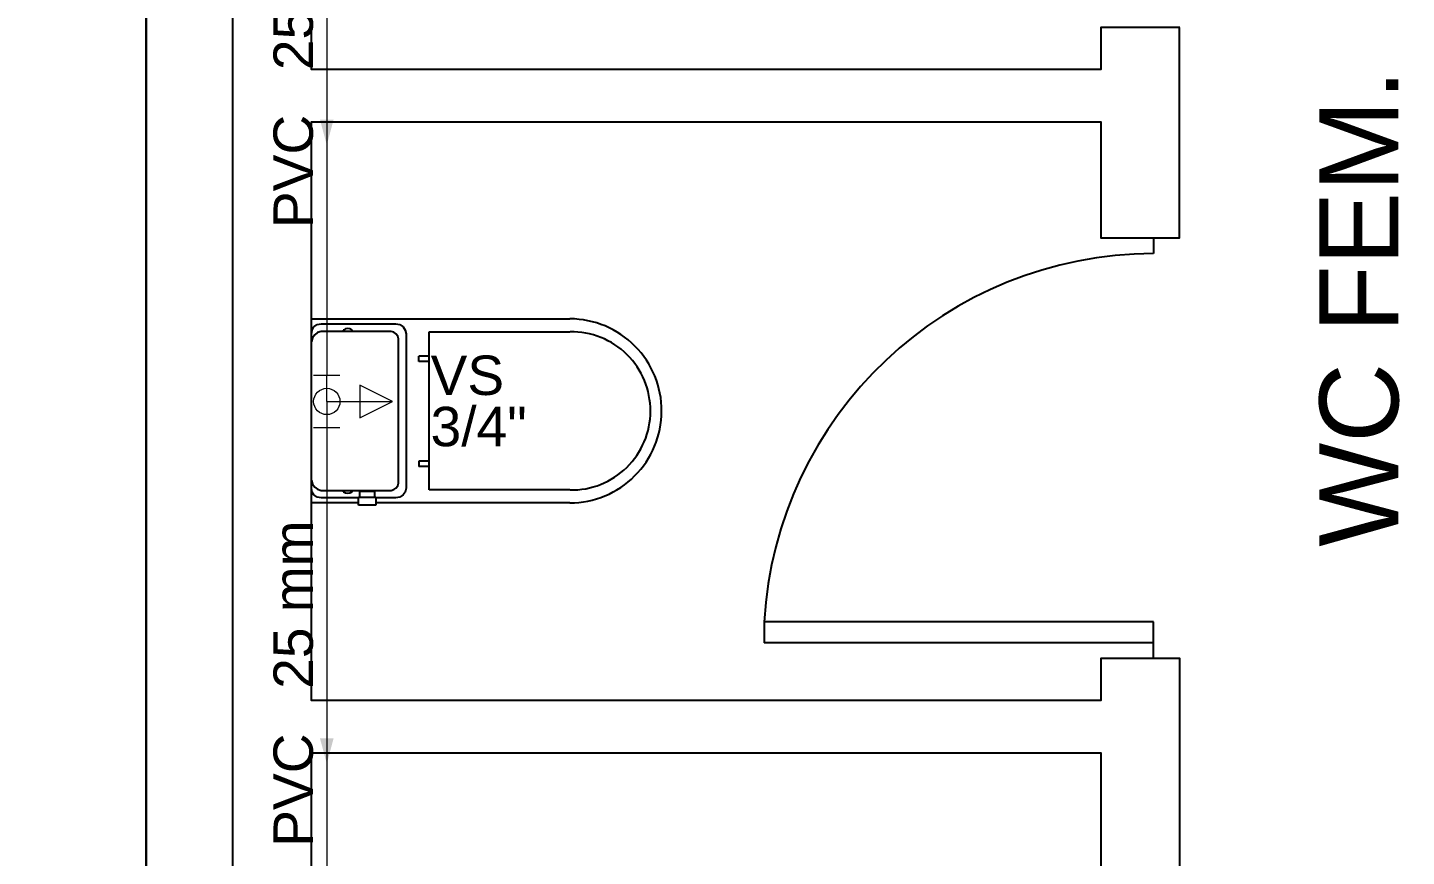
# Model space of a CAD drawing. Header units: millimetres. Extents: x 40 to 499, y -93 to 187.
# Drawn here: x 176.36 to 181.6, y 5.09 to 8.25 of the extents above; entities that cross this region are included whole.
import ezdxf

# ---------------------------------------------------------------- set-up
doc = ezdxf.new("R2010")
doc.units = ezdxf.units.MM
doc.header["$MEASUREMENT"] = 0
doc.layers.add('. Layaot', color=8, linetype='Continuous')
doc.layers.add('PROIEZIONI_finissime', color=251, linetype='Continuous')
for name, color, linetype, lineweight in [('AF-Condutos', 4, 'Continuous', 5), ('AF-Conexões', 9, 'Continuous', 5), ('AF-Sentido conduto', 9, 'Continuous', 5), ('AF-Textos conduto', 7, 'Continuous', 5), ('DI-Detalhes', 1, 'Continuous', 30), ('Textos', 7, 'Continuous', 5)]:
    doc.layers.add(name, color=color, linetype=linetype, lineweight=lineweight)
doc.styles.add('Arial', font='arial.ttf')

msp = doc.modelspace()

# ---------------------------------------------------------------- hatches: boundary and pattern name
at = {"layer": 'AF-Sentido conduto', "linetype": 'Continuous'}
for points in [[(177.4999, 7.799), (177.5258, 7.8956), (177.474, 7.8956)], [(177.4999, 5.4458), (177.5258, 5.5424), (177.474, 5.5424)]]:
    msp.add_hatch(color=1, dxfattribs=at).paths.add_polyline_path(points)

# ---------------------------------------------------------------- linework, layer by layer
at = {"layer": '. Layaot'}
for p, q in [((177.4416, 7.1338), (177.4429, 7.1365)), ((177.4416, 7.1311), (177.4416, 7.1338)), ((177.4416, 7.1147), (177.4416, 7.1311)), ((177.4429, 7.1365), (177.4457, 7.1379)), ((177.4457, 7.1379), (177.4484, 7.1379)), ((177.4484, 7.1379), (178.4239, 7.1379)), ((177.4416, 6.7865), (177.4416, 7.1147)), ((177.4416, 7.0805), (177.4443, 7.0955)), ((177.4443, 7.0955), (177.4511, 7.1078)), ((177.4539, 7.0777), (177.4457, 7.0654)), ((177.4511, 7.1078), (177.4634, 7.116)), ((177.4648, 7.0859), (177.4539, 7.0777)), ((177.4634, 7.116), (177.4785, 7.1188)), ((177.4785, 7.09), (177.4648, 7.0859)), ((177.4785, 7.1188), (177.7628, 7.1188)), ((177.7451, 7.09), (177.4785, 7.09)), ((177.5619, 7.0955), (177.5619, 7.0941)), ((177.5632, 7.0955), (177.5619, 7.0955)), ((177.5619, 7.0941), (177.5619, 7.09)), ((177.5714, 7.0996), (177.5632, 7.0955)), ((177.5796, 7.101), (177.5714, 7.0996)), ((177.5879, 7.0996), (177.5796, 7.101)), ((177.5961, 7.0955), (177.5879, 7.0996)), ((177.5961, 7.0941), (177.5961, 7.0955)), ((177.5961, 7.09), (177.5961, 7.0941)), ((177.7546, 7.0873), (177.7451, 7.09)), ((177.7628, 7.0805), (177.7546, 7.0873)), ((177.7628, 7.1188), (177.7779, 7.116)), ((177.7697, 7.0723), (177.7628, 7.0805)), ((177.7779, 7.116), (177.7902, 7.1078)), ((177.7902, 7.1078), (177.7984, 7.0955)), ((177.7984, 7.0955), (177.8011, 7.0805)), ((177.8011, 7.0805), (177.8011, 6.7865)), ((177.8894, 7.0888), (178.4239, 7.0888)), ((177.8894, 6.4871), (177.8894, 7.0888)), ((177.4457, 7.0654), (177.4416, 7.0518)), ((177.7724, 7.0613), (177.7697, 7.0723)), ((177.7724, 6.7865), (177.7724, 7.0613)), ((177.8494, 6.976), (177.8494, 6.996)), ((177.8894, 6.996), (177.8494, 6.996)), ((177.8894, 6.976), (177.8494, 6.976)), ((177.4416, 6.4612), (177.4416, 6.7865)), ((177.7724, 6.5131), (177.7724, 6.7865)), ((177.8011, 6.7865), (177.8011, 6.494)), ((177.8894, 6.596), (177.8494, 6.596)), ((177.8494, 6.596), (177.8494, 6.576)), ((177.8894, 6.576), (177.8494, 6.576)), ((177.4416, 6.5227), (177.4457, 6.509)), ((177.4457, 6.509), (177.4539, 6.4981)), ((177.7628, 6.494), (177.7697, 6.5022)), ((177.7697, 6.5022), (177.7724, 6.5131)), ((177.4443, 6.4789), (177.4416, 6.494)), ((177.4416, 6.4434), (177.4416, 6.4612)), ((177.4511, 6.468), (177.4443, 6.4789)), ((177.4634, 6.4598), (177.4511, 6.468)), ((177.4539, 6.4981), (177.4648, 6.4899)), ((177.4785, 6.4571), (177.4634, 6.4598)), ((177.4648, 6.4899), (177.4785, 6.4844)), ((177.4785, 6.4844), (177.7451, 6.4844)), ((177.6207, 6.4571), (177.4785, 6.4571)), ((177.5619, 6.4844), (177.5619, 6.4817)), ((177.5619, 6.4817), (177.5619, 6.4803)), ((177.5619, 6.4803), (177.5632, 6.4803)), ((177.5632, 6.4803), (177.5714, 6.4762)), ((177.5714, 6.4762), (177.5796, 6.4748)), ((177.5796, 6.4748), (177.5879, 6.4762)), ((177.5879, 6.4762), (177.5961, 6.4803)), ((177.5961, 6.4817), (177.5961, 6.4844)), ((177.5961, 6.4803), (177.5961, 6.4817)), ((177.6207, 6.4598), (177.6863, 6.4598)), ((177.6207, 6.4379), (177.6207, 6.4598)), ((177.6248, 6.4817), (177.6248, 6.4598)), ((177.6822, 6.4817), (177.6248, 6.4817)), ((177.6822, 6.4598), (177.6822, 6.4817)), ((177.6863, 6.4598), (177.6863, 6.4379)), ((177.7628, 6.4571), (177.6863, 6.4571)), ((177.7451, 6.4844), (177.7546, 6.4885)), ((177.7546, 6.4885), (177.7628, 6.494)), ((177.7779, 6.4598), (177.7628, 6.4571)), ((177.7902, 6.468), (177.7779, 6.4598)), ((177.7984, 6.4789), (177.7902, 6.468)), ((177.8011, 6.494), (177.7984, 6.4789)), ((178.4239, 6.4871), (177.8894, 6.4871)), ((177.4416, 6.442), (177.4416, 6.4434)), ((177.4429, 6.4393), (177.4416, 6.442)), ((177.4457, 6.4379), (177.4429, 6.4393)), ((177.4484, 6.4379), (177.4457, 6.4379)), ((177.6207, 6.4379), (177.4484, 6.4379)), ((177.6207, 6.4297), (177.6207, 6.4379)), ((177.6863, 6.4297), (177.6207, 6.4297)), ((178.4239, 6.4379), (177.6863, 6.4379)), ((177.6863, 6.4379), (177.6863, 6.4297))]:
    msp.add_line(p, q, dxfattribs=at)
at = {"layer": '. Layaot', "color": 7, "lineweight": 0}
for p, q in [((177.6207, 6.4598), (177.6207, 6.4379)), ((177.6863, 6.4598), (177.6207, 6.4598)), ((177.6248, 6.4817), (177.6248, 6.4598)), ((177.6822, 6.4817), (177.6248, 6.4817)), ((177.6248, 6.4598), (177.6822, 6.4598)), ((177.6822, 6.4598), (177.6822, 6.4817)), ((177.6863, 6.4379), (177.6863, 6.4598)), ((177.6207, 6.4379), (177.6207, 6.4297)), ((177.6207, 6.4297), (177.6863, 6.4297)), ((177.6863, 6.4297), (177.6863, 6.4379))]:
    msp.add_line(p, q, dxfattribs=at)
at = {"layer": '. Layaot'}
for centre, radius, start, end in [((178.4226, 6.7879), 0.35, 44.7762, 89.7762), ((178.4294, 6.7879), 0.3009, 45.3515, 90.9397), ((178.4226, 6.7879), 0.35, 359.7762, 44.7762), ((178.4294, 6.7879), 0.3009, 359.7633, 45.3515), ((178.4294, 6.7879), 0.3009, 314.4118, 359.7633), ((178.4226, 6.7879), 0.35, 315, 359.7762), ((178.4294, 6.7879), 0.3009, 269.0603, 314.4118), ((178.4226, 6.7879), 0.35, 270.2238, 315)]:
    msp.add_arc(centre, radius, start, end, dxfattribs=at)
msp.add_circle((169.9457, 37.0375), 130.1832)
at = {"layer": 'AF-Condutos'}
for p, q in [((177.4999, 9.0744), (177.4999, 6.9237)), ((177.4999, 6.7237), (177.4999, 4.5679))]:
    msp.add_line(p, q, dxfattribs=at)
at = {"layer": 'AF-Conexões', "color": 5}
for p, q in [((177.4499, 6.9237), (177.5499, 6.9237)), ((177.4999, 6.8237), (177.4999, 6.9237)), ((177.7499, 6.8237), (177.6249, 6.8862)), ((177.6249, 6.8862), (177.6249, 6.7612)), ((177.4999, 6.8237), (177.4999, 6.7237)), ((177.4999, 6.8237), (177.7499, 6.8237)), ((177.6249, 6.7612), (177.7499, 6.8237)), ((177.5499, 6.7237), (177.4499, 6.7237))]:
    msp.add_line(p, q, dxfattribs=at)
msp.add_circle((177.4999, 6.8237), 0.05, dxfattribs=at)
msp.add_circle((177.4999, 6.8237), 0.05, dxfattribs=at)
at = {"layer": 'AF-Sentido conduto', "color": 1}
for points in [[(177.4999, 8.199), (177.4999, 7.799)], [(177.4999, 5.8458), (177.4999, 5.4458)]]:
    msp.add_lwpolyline(points, dxfattribs=at)
at = {"layer": 'DI-Detalhes', "color": 6}
msp.add_lwpolyline([(176.8138, 10.803), (184.2711, 10.803), (184.2711, 3.1499), (176.8138, 3.1499), (176.8138, 10.803)], dxfattribs=at)
at = {"layer": 'PROIEZIONI_finissime'}
for p, q in [((180.6426, 7.4459), (180.6426, 7.3859)), ((180.6426, 5.9859), (179.1626, 5.9859)), ((179.1626, 5.9859), (179.1626, 5.9059)), ((180.6426, 5.8459), (180.6426, 5.9859)), ((180.6426, 5.9059), (179.1626, 5.9059))]:
    msp.add_line(p, q, dxfattribs=at)
for points in [[(180.7422, 8.2459), (180.4416, 8.2459), (180.4416, 8.0869), (177.4414, 8.0869), (177.4412, 10.2869), (180.4416, 10.2869), (180.4416, 9.8459), (180.741, 9.8459), (180.741, 10.2869), (183.7417, 10.2869), (183.7417, 5.2211), (184.0418, 5.2211), (184.0417, 10.5869), (177.1415, 10.5869), (177.1416, -6.1531)], [(184.0417, 2.7726), (184.0417, 3.5011), (183.7417, 3.5011), (183.7417, 3.2869), (180.7416, 3.2869), (180.7417, 3.4386), (180.4416, 3.4386), (180.4416, 3.2869), (177.442, 3.2869), (177.4417, 5.4869), (180.4416, 5.4869), (180.4416, 5.0386), (180.7417, 5.0387), (180.7426, 5.8459), (180.4416, 5.8459), (180.4416, 5.6869), (177.4417, 5.6865), (177.4414, 7.8869), (180.4416, 7.8869), (180.4416, 7.4459), (180.7415, 7.4459), (180.7414, 8.2459)]]:
    msp.add_lwpolyline(points, dxfattribs=at)
msp.add_arc((180.6442, 5.9018), 1.4841, 90.065, 176.7527, dxfattribs=at)

# ---------------------------------------------------------------- texts
at = {"layer": 'AF-Textos conduto', "char_height": 0.15, "rotation": 90.0002, "line_spacing_factor": 0.6, "style": 'Arial'}
for s, insert, width, attachment_point in [('25 mm', (177.4494, 8.084), 1.280716, 7), ('PVC', (177.4494, 7.914), 0.862043, 9), ('25 mm', (177.4494, 5.7308), 1.280716, 7), ('PVC', (177.4494, 5.5608), 0.862043, 9)]:
    msp.add_mtext(s, dxfattribs=dict(at, insert=insert, width=width, attachment_point=attachment_point))
at = {"layer": 'PROIEZIONI_finissime', "insert": (181.5773, 6.2711), "char_height": 0.3, "width": 3.632012, "attachment_point": 7, "rotation": 90.0002, "line_spacing_factor": 0.9, "style": 'Arial'}
msp.add_mtext('WC FEM.', dxfattribs=at)
at = {"layer": 'Textos', "char_height": 0.15, "attachment_point": 7, "line_spacing_factor": 0.6, "style": 'Arial'}
for s, insert, width in [('VS', (177.8944, 6.8462), 0.559299), ('3/4"', (177.8944, 6.6512), 0.73125)]:
    msp.add_mtext(s, dxfattribs=dict(at, insert=insert, width=width))

doc.saveas('drawing.dxf')
